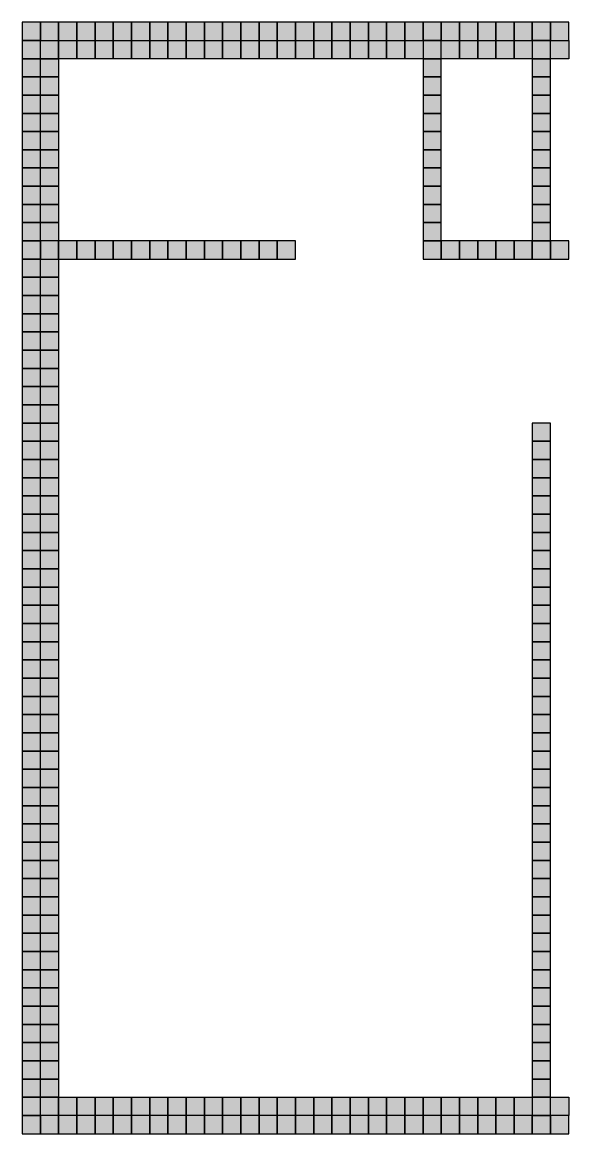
# Model space of a CAD drawing. Header units: inches. Extents: x 0.37 to 8.87, y 0.17 to 7.47.
# Drawn here: x 0.37 to 3.37, y 0.17 to 6.27 of the extents above; entities that cross this region are included whole.
import ezdxf

# ---------------------------------------------------------------- set-up
doc = ezdxf.new("R2010")
doc.units = ezdxf.units.IN
doc.header["$MEASUREMENT"] = 0
doc.layers.add('GRILLA PIXEL', color=7, linetype='Continuous')

# ---------------------------------------------------------------- blocks, each defined once
blk = doc.blocks.new('0-255-255-31-Muro alto')
at = {"layer": 'GRILLA PIXEL', "true_color": 0xffff1f}
h = blk.add_hatch(color=2, dxfattribs=at)
h.dxf.hatch_style = 1
h.paths.add_polyline_path([(0, 0), (-0.1, 0), (-0.1, -0.1), (0, -0.1)])
blk.add_lwpolyline([(-0.1, 0), (-0.1, -0.1), (0, -0.1), (0, 0)], close=True)
blk = doc.blocks.new('0-255-0-0-Muro dormitorio principal')
h = blk.add_hatch(color=1)
h.dxf.hatch_style = 1
h.paths.add_polyline_path([(0, 0), (-0.1, 0), (-0.1, -0.1), (0, -0.1)])
blk.add_lwpolyline([(-0.1, 0), (-0.1, -0.1), (0, -0.1), (0, 0)], close=True)
blk = doc.blocks.new('0-203-204-205-Ventana principal')
at = {"layer": 'GRILLA PIXEL', "true_color": 0xcbcccd}
h = blk.add_hatch(color=254, dxfattribs=at)
h.dxf.hatch_style = 1
h.paths.add_polyline_path([(0, 0), (-0.1, 0), (-0.1, -0.1), (0, -0.1)])
blk.add_lwpolyline([(-0.1, 0), (-0.1, -0.1), (0, -0.1), (0, 0)], close=True)
blk = doc.blocks.new('0-5-68-255-Muro inicio conexion')
at = {"layer": 'GRILLA PIXEL', "true_color": 0x0544ff}
h = blk.add_hatch(color=160, dxfattribs=at)
h.dxf.hatch_style = 1
h.paths.add_polyline_path([(0, 0), (-0.1, 0), (-0.1, -0.1), (0, -0.1)])
blk.add_lwpolyline([(-0.1, 0), (-0.1, -0.1), (0, -0.1), (0, 0)], close=True)
blk = doc.blocks.new('0-63-149-253-Muro fichas extremo')
at = {"layer": 'GRILLA PIXEL', "true_color": 0x3f95fd}
h = blk.add_hatch(color=153, dxfattribs=at)
h.dxf.hatch_style = 1
h.paths.add_polyline_path([(0, 0), (-0.1, 0), (-0.1, -0.1), (0, -0.1)])
blk.add_lwpolyline([(-0.1, 0), (-0.1, -0.1), (0, -0.1), (0, 0)], close=True)
blk = doc.blocks.new('0-0-28-112-Muro auxiliar fichas esquinas')
at = {"layer": 'GRILLA PIXEL', "true_color": 0x001c70}
h = blk.add_hatch(color=166, dxfattribs=at)
h.dxf.hatch_style = 1
h.paths.add_polyline_path([(0, 0), (-0.1, 0), (-0.1, -0.1), (0, -0.1)])
blk.add_lwpolyline([(-0.1, 0), (-0.1, -0.1), (0, -0.1), (0, 0)], close=True)
blk = doc.blocks.new('1-99-100-102-auxiliar lado interno')
at = {"lineweight": 70, "true_color": 0x636466}
h = blk.add_hatch(color=251, dxfattribs=at)
h.dxf.hatch_style = 1
h.paths.add_polyline_path([(-0.1, -0.1), (-0.1, 0), (0, 0), (0, -0.1)])
blk.add_lwpolyline([(0, 0), (0, -0.1), (-0.1, -0.1), (-0.1, 0)], close=True)
blk = doc.blocks.new('pixel extremo ventana')
h = blk.add_hatch(color=136)
h.dxf.hatch_style = 1
h.paths.add_polyline_path([(0, 0), (-0.1, 0), (-0.1, -0.1), (0, -0.1)])
blk.add_lwpolyline([(-0.1, 0), (-0.1, -0.1), (0, -0.1), (0, 0)], close=True)

msp = doc.modelspace()

# ---------------------------------------------------------------- block references
for name, p in [('0-5-68-255-Muro inicio conexion', (0.4655, 6.2671)), ('0-255-255-31-Muro alto', (0.5655, 6.2671)), ('0-255-255-31-Muro alto', (0.6655, 6.2671)), ('0-255-255-31-Muro alto', (0.7655, 6.2671)), ('0-255-255-31-Muro alto', (0.8655, 6.2671)), ('0-255-255-31-Muro alto', (0.9655, 6.2671)), ('0-255-255-31-Muro alto', (1.0655, 6.2671)), ('0-255-255-31-Muro alto', (1.1655, 6.2671)), ('0-255-255-31-Muro alto', (1.2655, 6.2671)), ('0-255-255-31-Muro alto', (1.3655, 6.2671)), ('0-255-255-31-Muro alto', (1.4655, 6.2671)), ('0-255-255-31-Muro alto', (1.5655, 6.2671)), ('0-255-255-31-Muro alto', (1.6655, 6.2671)), ('0-255-255-31-Muro alto', (1.7655, 6.2671)), ('0-255-255-31-Muro alto', (1.8655, 6.2671)), ('0-255-255-31-Muro alto', (1.9655, 6.2671)), ('0-255-255-31-Muro alto', (2.0655, 6.2671)), ('0-255-255-31-Muro alto', (2.1655, 6.2671)), ('0-255-255-31-Muro alto', (2.2655, 6.2671)), ('0-255-255-31-Muro alto', (2.3655, 6.2671)), ('0-255-255-31-Muro alto', (2.4655, 6.2671)), ('0-255-255-31-Muro alto', (2.5655, 6.2671)), ('0-255-255-31-Muro alto', (2.6655, 6.2671)), ('0-255-255-31-Muro alto', (2.7655, 6.2671)), ('0-255-255-31-Muro alto', (2.8655, 6.2671)), ('0-255-255-31-Muro alto', (2.9655, 6.2671)), ('0-255-255-31-Muro alto', (3.0655, 6.2671)), ('0-255-255-31-Muro alto', (3.1655, 6.2671)), ('0-255-255-31-Muro alto', (3.2655, 6.2671)), ('0-255-255-31-Muro alto', (3.3655, 6.2671)), ('0-5-68-255-Muro inicio conexion', (0.4655, 6.1671)), ('1-99-100-102-auxiliar lado interno', (0.5655, 6.1671)), ('1-99-100-102-auxiliar lado interno', (0.6655, 6.1671)), ('1-99-100-102-auxiliar lado interno', (0.7655, 6.1671)), ('1-99-100-102-auxiliar lado interno', (0.8655, 6.1671)), ('1-99-100-102-auxiliar lado interno', (0.9655, 6.1671)), ('1-99-100-102-auxiliar lado interno', (1.0655, 6.1671)), ('1-99-100-102-auxiliar lado interno', (1.1655, 6.1671)), ('1-99-100-102-auxiliar lado interno', (1.2655, 6.1671)), ('1-99-100-102-auxiliar lado interno', (1.3655, 6.1671)), ('1-99-100-102-auxiliar lado interno', (1.4655, 6.1671)), ('1-99-100-102-auxiliar lado interno', (1.5655, 6.1671)), ('1-99-100-102-auxiliar lado interno', (1.6655, 6.1671)), ('1-99-100-102-auxiliar lado interno', (1.7655, 6.1671)), ('1-99-100-102-auxiliar lado interno', (1.8655, 6.1671)), ('1-99-100-102-auxiliar lado interno', (1.9655, 6.1671)), ('1-99-100-102-auxiliar lado interno', (2.0655, 6.1671)), ('1-99-100-102-auxiliar lado interno', (2.1655, 6.1671)), ('1-99-100-102-auxiliar lado interno', (2.2655, 6.1671)), ('1-99-100-102-auxiliar lado interno', (2.3655, 6.1671)), ('1-99-100-102-auxiliar lado interno', (2.4655, 6.1671)), ('1-99-100-102-auxiliar lado interno', (2.5655, 6.1671)), ('0-255-255-31-Muro alto', (2.6655, 6.1671)), ('1-99-100-102-auxiliar lado interno', (2.7655, 6.1671)), ('1-99-100-102-auxiliar lado interno', (2.8655, 6.1671)), ('1-99-100-102-auxiliar lado interno', (2.9655, 6.1671)), ('1-99-100-102-auxiliar lado interno', (3.0655, 6.1671)), ('1-99-100-102-auxiliar lado interno', (3.1655, 6.1671)), ('0-255-255-31-Muro alto', (3.2655, 6.1671)), ('1-99-100-102-auxiliar lado interno', (3.3655, 6.1671)), ('0-63-149-253-Muro fichas extremo', (0.4655, 6.0671)), ('1-99-100-102-auxiliar lado interno', (0.5655, 6.0671)), ('0-255-255-31-Muro alto', (2.6655, 6.0671)), ('0-255-255-31-Muro alto', (3.2655, 6.0671)), ('0-255-255-31-Muro alto', (0.4655, 5.9671)), ('1-99-100-102-auxiliar lado interno', (0.5655, 5.9671)), ('0-255-255-31-Muro alto', (2.6655, 5.9671)), ('0-255-255-31-Muro alto', (3.2655, 5.9671)), ('0-255-255-31-Muro alto', (0.4655, 5.8671)), ('1-99-100-102-auxiliar lado interno', (0.5655, 5.8671)), ('0-255-255-31-Muro alto', (2.6655, 5.8671)), ('0-255-255-31-Muro alto', (3.2655, 5.8671)), ('0-255-255-31-Muro alto', (0.4655, 5.7671)), ('1-99-100-102-auxiliar lado interno', (0.5655, 5.7671)), ('0-255-255-31-Muro alto', (2.6655, 5.7671)), ('0-255-255-31-Muro alto', (3.2655, 5.7671)), ('0-255-255-31-Muro alto', (0.4655, 5.6671)), ('1-99-100-102-auxiliar lado interno', (0.5655, 5.6671)), ('0-255-255-31-Muro alto', (2.6655, 5.6671)), ('0-255-255-31-Muro alto', (3.2655, 5.6671)), ('0-255-255-31-Muro alto', (0.4655, 5.5671)), ('1-99-100-102-auxiliar lado interno', (0.5655, 5.5671)), ('0-255-255-31-Muro alto', (2.6655, 5.5671)), ('0-255-255-31-Muro alto', (3.2655, 5.5671)), ('0-255-255-31-Muro alto', (0.4655, 5.4671)), ('1-99-100-102-auxiliar lado interno', (0.5655, 5.4671)), ('0-255-255-31-Muro alto', (2.6655, 5.4671)), ('0-255-255-31-Muro alto', (3.2655, 5.4671)), ('0-255-255-31-Muro alto', (0.4655, 5.3671)), ('1-99-100-102-auxiliar lado interno', (0.5655, 5.3671)), ('0-255-255-31-Muro alto', (2.6655, 5.3671)), ('0-255-255-31-Muro alto', (3.2655, 5.3671)), ('0-255-255-31-Muro alto', (0.4655, 5.2671)), ('1-99-100-102-auxiliar lado interno', (0.5655, 5.2671)), ('0-255-255-31-Muro alto', (2.6655, 5.2671)), ('0-255-255-31-Muro alto', (3.2655, 5.2671)), ('0-255-255-31-Muro alto', (0.4655, 5.1671)), ('1-99-100-102-auxiliar lado interno', (0.5655, 5.1671)), ('0-255-255-31-Muro alto', (2.6655, 5.1671)), ('0-255-255-31-Muro alto', (3.2655, 5.1671)), ('0-255-255-31-Muro alto', (0.4655, 5.0671)), ('0-255-255-31-Muro alto', (0.5655, 5.0671)), ('0-255-255-31-Muro alto', (0.6655, 5.0671)), ('0-255-255-31-Muro alto', (0.7655, 5.0671)), ('0-255-255-31-Muro alto', (0.8655, 5.0671)), ('0-255-255-31-Muro alto', (0.9655, 5.0671)), ('0-255-255-31-Muro alto', (1.0655, 5.0671)), ('0-255-255-31-Muro alto', (1.1655, 5.0671)), ('0-255-255-31-Muro alto', (1.2655, 5.0671)), ('0-255-255-31-Muro alto', (1.3655, 5.0671)), ('0-255-255-31-Muro alto', (1.4655, 5.0671)), ('0-255-255-31-Muro alto', (1.5655, 5.0671)), ('0-255-255-31-Muro alto', (1.6655, 5.0671)), ('0-255-255-31-Muro alto', (1.7655, 5.0671)), ('0-255-255-31-Muro alto', (1.8655, 5.0671)), ('0-255-255-31-Muro alto', (2.6655, 5.0671)), ('0-255-255-31-Muro alto', (2.7655, 5.0671)), ('0-255-255-31-Muro alto', (2.8655, 5.0671)), ('0-255-255-31-Muro alto', (2.9655, 5.0671)), ('0-255-255-31-Muro alto', (3.0655, 5.0671)), ('0-255-255-31-Muro alto', (3.1655, 5.0671)), ('0-255-255-31-Muro alto', (3.2655, 5.0671)), ('0-255-255-31-Muro alto', (3.3655, 5.0671)), ('0-255-0-0-Muro dormitorio principal', (0.4655, 4.9671)), ('1-99-100-102-auxiliar lado interno', (0.5655, 4.9671)), ('0-255-0-0-Muro dormitorio principal', (0.4655, 4.8671)), ('1-99-100-102-auxiliar lado interno', (0.5655, 4.8671)), ('0-255-0-0-Muro dormitorio principal', (0.4655, 4.7671)), ('1-99-100-102-auxiliar lado interno', (0.5655, 4.7671)), ('0-255-0-0-Muro dormitorio principal', (0.4655, 4.6671)), ('1-99-100-102-auxiliar lado interno', (0.5655, 4.6671)), ('0-255-0-0-Muro dormitorio principal', (0.4655, 4.5671)), ('1-99-100-102-auxiliar lado interno', (0.5655, 4.5671)), ('0-255-0-0-Muro dormitorio principal', (0.4655, 4.4671)), ('1-99-100-102-auxiliar lado interno', (0.5655, 4.4671)), ('0-255-0-0-Muro dormitorio principal', (0.4655, 4.3671)), ('1-99-100-102-auxiliar lado interno', (0.5655, 4.3671)), ('0-255-0-0-Muro dormitorio principal', (0.4655, 4.2671)), ('1-99-100-102-auxiliar lado interno', (0.5655, 4.2671)), ('0-255-0-0-Muro dormitorio principal', (0.4655, 4.1671)), ('1-99-100-102-auxiliar lado interno', (0.5655, 4.1671)), ('0-255-0-0-Muro dormitorio principal', (0.4655, 4.0671)), ('1-99-100-102-auxiliar lado interno', (0.5655, 4.0671)), ('0-255-255-31-Muro alto', (3.2655, 4.0671)), ('0-255-0-0-Muro dormitorio principal', (0.4655, 3.9671)), ('1-99-100-102-auxiliar lado interno', (0.5655, 3.9671)), ('0-255-255-31-Muro alto', (3.2655, 3.9671)), ('0-255-0-0-Muro dormitorio principal', (0.4655, 3.8671)), ('1-99-100-102-auxiliar lado interno', (0.5655, 3.8671)), ('0-255-255-31-Muro alto', (3.2655, 3.8671)), ('0-255-0-0-Muro dormitorio principal', (0.4655, 3.7671)), ('1-99-100-102-auxiliar lado interno', (0.5655, 3.7671)), ('0-255-255-31-Muro alto', (3.2655, 3.7671)), ('0-255-0-0-Muro dormitorio principal', (0.4655, 3.6671)), ('1-99-100-102-auxiliar lado interno', (0.5655, 3.6671)), ('0-255-255-31-Muro alto', (3.2655, 3.6671)), ('0-255-0-0-Muro dormitorio principal', (0.4655, 3.5671)), ('1-99-100-102-auxiliar lado interno', (0.5655, 3.5671)), ('0-255-255-31-Muro alto', (3.2655, 3.5671)), ('0-255-0-0-Muro dormitorio principal', (0.4655, 3.4671)), ('1-99-100-102-auxiliar lado interno', (0.5655, 3.4671)), ('0-255-255-31-Muro alto', (3.2655, 3.4671)), ('0-255-0-0-Muro dormitorio principal', (0.4655, 3.3671)), ('1-99-100-102-auxiliar lado interno', (0.5655, 3.3671)), ('0-255-255-31-Muro alto', (3.2655, 3.3671)), ('0-255-0-0-Muro dormitorio principal', (0.4655, 3.2671)), ('1-99-100-102-auxiliar lado interno', (0.5655, 3.2671)), ('0-255-255-31-Muro alto', (3.2655, 3.2671)), ('0-255-0-0-Muro dormitorio principal', (0.4655, 3.1671)), ('1-99-100-102-auxiliar lado interno', (0.5655, 3.1671)), ('0-255-255-31-Muro alto', (3.2655, 3.1671)), ('0-255-0-0-Muro dormitorio principal', (0.4655, 3.0671)), ('1-99-100-102-auxiliar lado interno', (0.5655, 3.0671)), ('0-255-255-31-Muro alto', (3.2655, 3.0671)), ('0-255-0-0-Muro dormitorio principal', (0.4655, 2.9671)), ('1-99-100-102-auxiliar lado interno', (0.5655, 2.9671)), ('0-255-255-31-Muro alto', (3.2655, 2.9671)), ('0-255-0-0-Muro dormitorio principal', (0.4655, 2.8671)), ('1-99-100-102-auxiliar lado interno', (0.5655, 2.8671)), ('0-255-255-31-Muro alto', (3.2655, 2.8671)), ('0-255-0-0-Muro dormitorio principal', (0.4655, 2.7671)), ('1-99-100-102-auxiliar lado interno', (0.5655, 2.7671)), ('0-255-255-31-Muro alto', (3.2655, 2.7671)), ('0-255-0-0-Muro dormitorio principal', (0.4655, 2.6671)), ('1-99-100-102-auxiliar lado interno', (0.5655, 2.6671)), ('0-255-255-31-Muro alto', (3.2655, 2.6671)), ('0-255-0-0-Muro dormitorio principal', (0.4655, 2.5671)), ('1-99-100-102-auxiliar lado interno', (0.5655, 2.5671)), ('0-255-255-31-Muro alto', (3.2655, 2.5671)), ('0-255-0-0-Muro dormitorio principal', (0.4655, 2.4671)), ('1-99-100-102-auxiliar lado interno', (0.5655, 2.4671)), ('0-255-255-31-Muro alto', (3.2655, 2.4671)), ('0-255-0-0-Muro dormitorio principal', (0.4655, 2.3671)), ('1-99-100-102-auxiliar lado interno', (0.5655, 2.3671)), ('0-255-255-31-Muro alto', (3.2655, 2.3671)), ('0-255-0-0-Muro dormitorio principal', (0.4655, 2.2671)), ('1-99-100-102-auxiliar lado interno', (0.5655, 2.2671)), ('0-255-255-31-Muro alto', (3.2655, 2.2671)), ('0-255-0-0-Muro dormitorio principal', (0.4655, 2.1671)), ('1-99-100-102-auxiliar lado interno', (0.5655, 2.1671)), ('0-255-255-31-Muro alto', (3.2655, 2.1671)), ('0-255-0-0-Muro dormitorio principal', (0.4655, 2.0671)), ('1-99-100-102-auxiliar lado interno', (0.5655, 2.0671)), ('0-255-255-31-Muro alto', (3.2655, 2.0671)), ('0-255-0-0-Muro dormitorio principal', (0.4655, 1.9671)), ('1-99-100-102-auxiliar lado interno', (0.5655, 1.9671)), ('0-255-255-31-Muro alto', (3.2655, 1.9671)), ('0-255-0-0-Muro dormitorio principal', (0.4655, 1.8671)), ('1-99-100-102-auxiliar lado interno', (0.5655, 1.8671)), ('0-255-255-31-Muro alto', (3.2655, 1.8671)), ('0-255-0-0-Muro dormitorio principal', (0.4655, 1.7671)), ('1-99-100-102-auxiliar lado interno', (0.5655, 1.7671)), ('0-255-255-31-Muro alto', (3.2655, 1.7671)), ('0-255-0-0-Muro dormitorio principal', (0.4655, 1.6671)), ('1-99-100-102-auxiliar lado interno', (0.5655, 1.6671)), ('0-255-255-31-Muro alto', (3.2655, 1.6671)), ('0-255-0-0-Muro dormitorio principal', (0.4655, 1.5671)), ('1-99-100-102-auxiliar lado interno', (0.5655, 1.5671)), ('0-255-255-31-Muro alto', (3.2655, 1.5671)), ('0-255-0-0-Muro dormitorio principal', (0.4655, 1.4671)), ('1-99-100-102-auxiliar lado interno', (0.5655, 1.4671)), ('0-255-255-31-Muro alto', (3.2655, 1.4671)), ('0-255-0-0-Muro dormitorio principal', (0.4655, 1.3671)), ('1-99-100-102-auxiliar lado interno', (0.5655, 1.3671)), ('0-255-255-31-Muro alto', (3.2655, 1.3671)), ('0-255-0-0-Muro dormitorio principal', (0.4655, 1.2671)), ('1-99-100-102-auxiliar lado interno', (0.5655, 1.2671)), ('0-255-255-31-Muro alto', (3.2655, 1.2671)), ('0-255-0-0-Muro dormitorio principal', (0.4655, 1.1671)), ('1-99-100-102-auxiliar lado interno', (0.5655, 1.1671)), ('0-255-255-31-Muro alto', (3.2655, 1.1671)), ('0-255-0-0-Muro dormitorio principal', (0.4655, 1.0671)), ('1-99-100-102-auxiliar lado interno', (0.5655, 1.0671)), ('0-255-255-31-Muro alto', (3.2655, 1.0671)), ('0-255-0-0-Muro dormitorio principal', (0.4655, 0.9671)), ('1-99-100-102-auxiliar lado interno', (0.5655, 0.9671)), ('0-255-255-31-Muro alto', (3.2655, 0.9671)), ('0-255-0-0-Muro dormitorio principal', (0.4655, 0.8671)), ('1-99-100-102-auxiliar lado interno', (0.5655, 0.8671)), ('0-255-255-31-Muro alto', (3.2655, 0.8671)), ('0-255-0-0-Muro dormitorio principal', (0.4655, 0.7671)), ('1-99-100-102-auxiliar lado interno', (0.5655, 0.7671)), ('0-255-255-31-Muro alto', (3.2655, 0.7671)), ('0-255-0-0-Muro dormitorio principal', (0.4655, 0.6671)), ('1-99-100-102-auxiliar lado interno', (0.5655, 0.6671)), ('0-255-255-31-Muro alto', (3.2655, 0.6671)), ('0-255-0-0-Muro dormitorio principal', (0.4655, 0.5671)), ('1-99-100-102-auxiliar lado interno', (0.5655, 0.5671)), ('0-255-255-31-Muro alto', (3.2655, 0.5671)), ('0-255-0-0-Muro dormitorio principal', (0.4655, 0.4671)), ('1-99-100-102-auxiliar lado interno', (0.5655, 0.4671)), ('0-255-255-31-Muro alto', (3.2655, 0.4671)), ('0-0-28-112-Muro auxiliar fichas esquinas', (0.4655, 0.3671)), ('1-99-100-102-auxiliar lado interno', (0.5655, 0.3671)), ('1-99-100-102-auxiliar lado interno', (0.6655, 0.3671)), ('1-99-100-102-auxiliar lado interno', (0.7655, 0.3671)), ('1-99-100-102-auxiliar lado interno', (0.8655, 0.3671)), ('1-99-100-102-auxiliar lado interno', (0.9655, 0.3671)), ('1-99-100-102-auxiliar lado interno', (1.0655, 0.3671)), ('1-99-100-102-auxiliar lado interno', (1.1655, 0.3671)), ('1-99-100-102-auxiliar lado interno', (1.2655, 0.3671)), ('1-99-100-102-auxiliar lado interno', (1.3655, 0.3671)), ('1-99-100-102-auxiliar lado interno', (1.4655, 0.3671)), ('1-99-100-102-auxiliar lado interno', (1.5655, 0.3671)), ('1-99-100-102-auxiliar lado interno', (1.6655, 0.3671)), ('1-99-100-102-auxiliar lado interno', (1.7655, 0.3671)), ('1-99-100-102-auxiliar lado interno', (1.8655, 0.3671)), ('1-99-100-102-auxiliar lado interno', (1.9655, 0.3671)), ('1-99-100-102-auxiliar lado interno', (2.0655, 0.3671)), ('1-99-100-102-auxiliar lado interno', (2.1655, 0.3671)), ('1-99-100-102-auxiliar lado interno', (2.2655, 0.3671)), ('1-99-100-102-auxiliar lado interno', (2.3655, 0.3671)), ('1-99-100-102-auxiliar lado interno', (2.4655, 0.3671)), ('1-99-100-102-auxiliar lado interno', (2.5655, 0.3671)), ('1-99-100-102-auxiliar lado interno', (2.6655, 0.3671)), ('1-99-100-102-auxiliar lado interno', (2.7655, 0.3671)), ('1-99-100-102-auxiliar lado interno', (2.8655, 0.3671)), ('1-99-100-102-auxiliar lado interno', (2.9655, 0.3671)), ('1-99-100-102-auxiliar lado interno', (3.0655, 0.3671)), ('1-99-100-102-auxiliar lado interno', (3.1655, 0.3671)), ('0-255-255-31-Muro alto', (3.2655, 0.3671)), ('1-99-100-102-auxiliar lado interno', (3.3655, 0.3671)), ('0-0-28-112-Muro auxiliar fichas esquinas', (0.4655, 0.2671)), ('pixel extremo ventana', (0.5655, 0.2671)), ('0-203-204-205-Ventana principal', (0.6655, 0.2671)), ('0-203-204-205-Ventana principal', (0.7655, 0.2671)), ('0-203-204-205-Ventana principal', (0.8655, 0.2671)), ('0-203-204-205-Ventana principal', (0.9655, 0.2671)), ('0-203-204-205-Ventana principal', (1.0655, 0.2671)), ('0-203-204-205-Ventana principal', (1.1655, 0.2671)), ('0-203-204-205-Ventana principal', (1.2655, 0.2671)), ('0-203-204-205-Ventana principal', (1.3655, 0.2671)), ('0-203-204-205-Ventana principal', (1.4655, 0.2671)), ('0-203-204-205-Ventana principal', (1.5655, 0.2671)), ('0-203-204-205-Ventana principal', (1.6655, 0.2671)), ('0-203-204-205-Ventana principal', (1.7655, 0.2671)), ('0-203-204-205-Ventana principal', (1.8655, 0.2671)), ('0-203-204-205-Ventana principal', (1.9655, 0.2671)), ('pixel extremo ventana', (2.0655, 0.2671)), ('0-255-255-31-Muro alto', (2.1655, 0.2671)), ('0-255-255-31-Muro alto', (2.2655, 0.2671)), ('0-255-255-31-Muro alto', (2.3655, 0.2671)), ('0-255-255-31-Muro alto', (2.4655, 0.2671)), ('0-255-255-31-Muro alto', (2.5655, 0.2671)), ('0-255-255-31-Muro alto', (2.6655, 0.2671)), ('0-255-255-31-Muro alto', (2.7655, 0.2671)), ('0-255-255-31-Muro alto', (2.8655, 0.2671)), ('0-255-255-31-Muro alto', (2.9655, 0.2671)), ('0-255-255-31-Muro alto', (3.0655, 0.2671)), ('0-255-255-31-Muro alto', (3.1655, 0.2671)), ('0-255-255-31-Muro alto', (3.2655, 0.2671)), ('0-255-255-31-Muro alto', (3.3655, 0.2671))]:
    msp.add_blockref(name, p)

doc.saveas('drawing.dxf')
